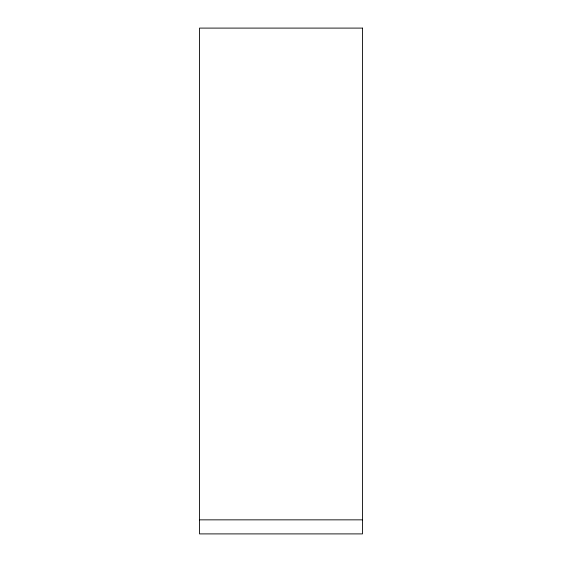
<?xml version="1.0" encoding="UTF-8"?>
<svg xmlns="http://www.w3.org/2000/svg" width="562" height="562" viewBox="0 0 562 562"><rect width="100%" height="100%" fill="white"/><g stroke="black" fill="none" stroke-linecap="round" stroke-linejoin="round"><path stroke-width="0.84" d="M199.51 519.85L362.49 519.85M362.49 28.1L199.51 28.1L199.51 533.9L362.49 533.9L362.49 28.1"/></g></svg>
